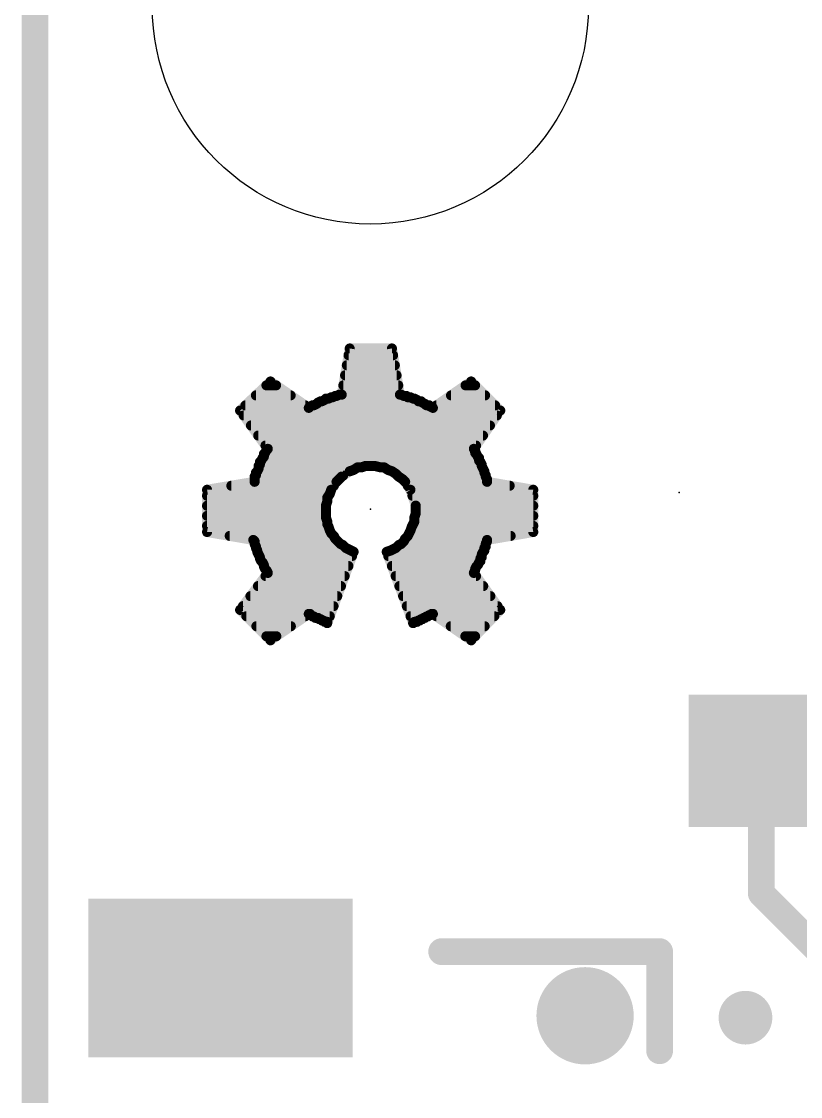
# Model space of a CAD drawing. Extents: x -27.9 to 58.7, y -12 to 40.1.
# Drawn here: x -0.1 to 5.8, y 14.6 to 22.74 of the extents above; entities that cross this region are included whole.
import ezdxf

# ---------------------------------------------------------------- set-up
doc = ezdxf.new("R2010")
doc.units = 0
for name, color, linetype in [('1', 12, 'CONTINUOUS'), ('16', 132, 'CONTINUOUS'), ('18', 110, 'CONTINUOUS'), ('20', 31, 'CONTINUOUS'), ('21', 41, 'CONTINUOUS'), ('22', 40, 'CONTINUOUS'), ('23', 53, 'CONTINUOUS'), ('24', 53, 'CONTINUOUS'), ('51', 53, 'CONTINUOUS')]:
    doc.layers.add(name, color=color, linetype=linetype)

# ---------------------------------------------------------------- blocks, each defined once
blk = doc.blocks.new('RECT')
blk.add_solid([(-0.5, -0.5), (0.5, -0.5), (-0.5, 0.5), (0.5, 0.5)])
blk = doc.blocks.new('ROUNDV')
at = {"const_width": 0.5}
blk.add_lwpolyline([(0, -0.25, 1), (0, 0.25, 1), (0, -0.25)], format="xyb", dxfattribs=at)

msp = doc.modelspace()

# ---------------------------------------------------------------- linework, layer by layer
at = {"layer": '1', "const_width": 0.2032}
for points in [[(0, 25.4), (0, 0)], [(5.5, 17.145), (5.5, 16.1408)], [(5.5, 16.1408), (6.8326, 14.8082)]]:
    msp.add_lwpolyline(points, dxfattribs=at)
at = {"layer": '1', "const_width": 0.1016}
for points in [[(5.5508, 17.145, 1), (5.4492, 17.145)], [(5.5359, 16.1767, 1), (5.4641, 16.1049)], [(5.4492, 16.1408, 1), (5.5508, 16.1408)]]:
    msp.add_lwpolyline(points, format="xyb", dxfattribs=at)
at = {"layer": '16', "const_width": 0.2032}
msp.add_lwpolyline([(0, 25.4), (0, 0)], dxfattribs=at)
at = {"layer": '20', "const_width": 0.2032}
msp.add_lwpolyline([(0, 0), (0, 25.4)], dxfattribs=at)
at = {"layer": '20'}
msp.add_circle((2.54, 22.86), 1.651, dxfattribs=at)
at = {"layer": '21', "const_width": 0.2032}
for points in [[(3.08, 15.7), (4.73, 15.7)], [(4.73, 15.7), (4.73, 14.95)]]:
    msp.add_lwpolyline(points, dxfattribs=at)
at = {"layer": '21'}
for points, const_width in [([(3.08, 15.7508, 1), (3.08, 15.6492)], 0.1016), ([(4.7808, 15.7, 1), (4.6792, 15.7)], 0.1016), ([(4.73, 15.6492, 1), (4.73, 15.7508)], 0.1016), ([(5.38, 15.0984, 1), (5.38, 15.3016, 1), (5.38, 15.0984)], 0.2032), ([(4.6792, 14.95, 1), (4.7808, 14.95)], 0.1016)]:
    msp.add_lwpolyline(points, format="xyb", dxfattribs=dict(at, const_width=const_width))
at = {"layer": '22', "const_width": 0.076}
for points in [[(2.3234, 19.9174), (2.3834, 20.2674)], [(2.3834, 20.2674), (2.7034, 20.2674)], [(2.7034, 20.2674), (2.7634, 19.9174)], [(2.3746, 20.216), (2.7122, 20.216)], [(2.3616, 20.14), (2.7252, 20.14)], [(1.5534, 19.7974), (1.7834, 20.0174)], [(1.7527, 19.988), (1.826, 19.988)], [(1.7834, 20.0174), (2.0734, 19.8174)], [(2.3355, 19.988), (2.7513, 19.988)], [(2.3485, 20.064), (2.7383, 20.064)], [(3.0134, 19.8174), (3.3034, 20.0174)], [(3.2608, 19.988), (3.3328, 19.988)], [(3.3034, 20.0174), (3.5234, 19.7974)], [(1.6732, 19.912), (1.9362, 19.912)], [(2.2534, 19.8974), (2.2734, 19.9074)], [(2.2734, 19.9074), (2.2834, 19.9074)], [(2.2834, 19.9074), (2.3034, 19.9174)], [(2.2927, 19.912), (2.7841, 19.912)], [(2.3034, 19.9174), (2.3234, 19.9174)], [(2.7634, 19.9174), (2.7734, 19.9174)], [(2.7734, 19.9174), (2.7934, 19.9074)], [(2.7934, 19.9074), (2.8134, 19.9074)], [(2.8134, 19.9074), (2.8234, 19.8974)], [(3.1506, 19.912), (3.4088, 19.912)], [(1.5938, 19.836), (2.0464, 19.836)], [(2.0734, 19.8174), (2.0834, 19.8274)], [(2.0834, 19.8274), (2.1034, 19.8374)], [(2.1007, 19.836), (2.9848, 19.836)], [(2.1034, 19.8374), (2.1134, 19.8374)], [(2.1134, 19.8374), (2.1334, 19.8474)], [(2.1334, 19.8474), (2.1434, 19.8574)], [(2.1434, 19.8574), (2.1634, 19.8674)], [(2.1634, 19.8674), (2.1734, 19.8674)], [(2.1734, 19.8674), (2.1934, 19.8774)], [(2.1934, 19.8774), (2.2034, 19.8874)], [(2.2034, 19.8874), (2.2234, 19.8874)], [(2.2234, 19.8874), (2.2434, 19.8974)], [(2.2434, 19.8974), (2.2534, 19.8974)], [(2.8234, 19.8974), (2.8434, 19.8974)], [(2.8434, 19.8974), (2.8634, 19.8874)], [(2.8634, 19.8874), (2.8734, 19.8874)], [(2.8734, 19.8874), (2.8934, 19.8774)], [(2.8934, 19.8774), (2.9034, 19.8674)], [(2.9034, 19.8674), (2.9234, 19.8674)], [(2.9234, 19.8674), (2.9334, 19.8574)], [(2.9334, 19.8574), (2.9534, 19.8474)], [(2.9534, 19.8474), (2.9634, 19.8374)], [(2.9634, 19.8374), (2.9834, 19.8374)], [(2.9834, 19.8374), (2.9934, 19.8274)], [(2.9934, 19.8274), (3.0134, 19.8174)], [(3.0404, 19.836), (3.4848, 19.836)], [(1.7634, 19.5074), (1.5534, 19.7974)], [(1.5805, 19.76), (3.4976, 19.76)], [(3.5234, 19.7974), (3.3234, 19.5074)], [(1.6355, 19.684), (3.4452, 19.684)], [(1.6905, 19.608), (3.3928, 19.608)], [(1.7434, 19.4774), (1.7534, 19.4974)], [(1.7456, 19.532), (3.3404, 19.532)], [(1.7534, 19.4974), (1.7634, 19.5074)], [(3.3234, 19.5074), (3.3334, 19.4974)], [(3.3334, 19.4974), (3.3334, 19.4774)], [(1.7034, 19.4074), (1.7134, 19.4174)], [(1.7134, 19.4174), (1.7234, 19.4374)], [(1.7234, 19.4374), (1.7334, 19.4474)], [(1.7334, 19.4674), (1.7434, 19.4774)], [(1.7334, 19.4474), (1.7334, 19.4674)], [(1.7334, 19.456), (3.3491, 19.456)], [(3.3334, 19.4774), (3.3434, 19.4674)], [(3.3434, 19.4674), (3.3534, 19.4474)], [(3.3534, 19.4474), (3.3634, 19.4374)], [(3.3634, 19.4374), (3.3634, 19.4174)], [(3.3634, 19.4174), (3.3734, 19.4074)], [(1.6734, 19.3274), (1.6834, 19.3374)], [(1.6834, 19.3374), (1.6934, 19.3574)], [(1.6934, 19.3774), (1.7034, 19.3874)], [(1.6934, 19.3574), (1.6934, 19.3774)], [(1.696, 19.38), (3.3834, 19.38)], [(1.7034, 19.3874), (1.7034, 19.4074)], [(2.3834, 19.3374), (2.3234, 19.2974)], [(2.4134, 19.3474), (2.3834, 19.3374)], [(2.4434, 19.3674), (2.4134, 19.3474)], [(2.4734, 19.3674), (2.4434, 19.3674)], [(2.5034, 19.3774), (2.4734, 19.3674)], [(2.5734, 19.3774), (2.5034, 19.3774)], [(2.6134, 19.3674), (2.5734, 19.3774)], [(2.6434, 19.3674), (2.6134, 19.3674)], [(2.6734, 19.3474), (2.6434, 19.3674)], [(2.7034, 19.3374), (2.6734, 19.3474)], [(2.7334, 19.3174), (2.7034, 19.3374)], [(3.3734, 19.4074), (3.3834, 19.3874)], [(3.3834, 19.3874), (3.3834, 19.3774)], [(3.3834, 19.3774), (3.4034, 19.3374)], [(3.4034, 19.3374), (3.4034, 19.3274)], [(1.3034, 19.1974), (1.6634, 19.2574)], [(1.6634, 19.2974), (1.6734, 19.3074)], [(1.6634, 19.2574), (1.6634, 19.2974)], [(1.67, 19.304), (2.3333, 19.304)], [(1.6734, 19.3074), (1.6734, 19.3274)], [(2.2834, 19.2574), (2.2434, 19.1974)], [(2.3234, 19.2974), (2.2834, 19.2574)], [(2.7534, 19.2974), (2.7334, 19.3174)], [(2.7468, 19.304), (3.4134, 19.304)], [(2.7834, 19.2774), (2.7534, 19.2974)], [(2.8034, 19.2574), (2.7834, 19.2774)], [(2.8434, 19.1974), (2.8034, 19.2574)], [(3.4034, 19.3274), (3.4134, 19.3074)], [(3.4134, 19.3074), (3.4134, 19.2974)], [(3.4134, 19.2974), (3.4234, 19.2774)], [(3.4234, 19.2774), (3.4234, 19.2574)], [(3.4234, 19.2574), (3.7734, 19.1974)], [(1.3034, 18.8774), (1.3034, 19.1974)], [(1.4872, 19.228), (2.2638, 19.228)], [(2.2434, 19.1974), (2.2334, 19.1674)], [(2.823, 19.228), (3.5947, 19.228)], [(2.8834, 19.0774), (2.8434, 19.1974)], [(3.7734, 19.1974), (3.7734, 18.8774)], [(1.3034, 19.152), (2.2232, 19.152)], [(2.2134, 19.1074), (2.2034, 19.0774)], [(2.2334, 19.1674), (2.2134, 19.1374)], [(2.2134, 19.1374), (2.2134, 19.1074)], [(2.8585, 19.152), (3.7734, 19.152)], [(1.3034, 19.076), (2.2034, 19.076)], [(2.2034, 19.0774), (2.2034, 18.9874)], [(2.8734, 18.9874), (2.8834, 19.0174)], [(2.8834, 19.0174), (2.8834, 19.0774)], [(2.8834, 19.076), (3.7734, 19.076)], [(1.3034, 19), (2.2034, 19)], [(2.2034, 18.9874), (2.2134, 18.9574)], [(2.2134, 18.9574), (2.2134, 18.9374)], [(2.2134, 18.9374), (2.2234, 18.9174)], [(2.8534, 18.9174), (2.8734, 18.9574)], [(2.8734, 18.9574), (2.8734, 18.9874)], [(2.8776, 19), (3.7734, 19)], [(1.3034, 18.924), (2.2201, 18.924)], [(1.6534, 18.8174), (1.3034, 18.8774)], [(1.4747, 18.848), (2.2628, 18.848)], [(2.2234, 18.9174), (2.2334, 18.8874)], [(2.2334, 18.8874), (2.2434, 18.8674)], [(2.2434, 18.8674), (2.2634, 18.8474)], [(2.2634, 18.8474), (2.2734, 18.8274)], [(2.8034, 18.8274), (2.8234, 18.8474)], [(2.8234, 18.8474), (2.8434, 18.8874)], [(2.8237, 18.848), (3.6021, 18.848)], [(2.8434, 18.8874), (2.8534, 18.9174)], [(2.8567, 18.924), (3.7734, 18.924)], [(3.7734, 18.8774), (3.4234, 18.8174)], [(1.6634, 18.8074), (1.6534, 18.8174)], [(1.6634, 18.7874), (1.6634, 18.8074)], [(1.6734, 18.7674), (1.6634, 18.7874)], [(1.6711, 18.772), (2.3388, 18.772)], [(1.6734, 18.7574), (1.6734, 18.7674)], [(2.2734, 18.8274), (2.3134, 18.7874)], [(2.3134, 18.7874), (2.3334, 18.7774)], [(2.3334, 18.7774), (2.3534, 18.7574)], [(2.7334, 18.7574), (2.7534, 18.7774)], [(2.748, 18.772), (3.4134, 18.772)], [(2.7534, 18.7774), (2.7734, 18.7874)], [(2.7734, 18.7874), (2.7934, 18.8074)], [(2.7934, 18.8074), (2.8034, 18.8274)], [(3.4134, 18.7674), (3.4034, 18.7574)], [(3.4234, 18.8074), (3.4134, 18.7874)], [(3.4134, 18.7874), (3.4134, 18.7674)], [(3.4234, 18.8174), (3.4234, 18.8074)], [(1.6834, 18.7374), (1.6734, 18.7574)], [(1.6834, 18.7274), (1.6834, 18.7374)], [(1.7034, 18.6874), (1.6834, 18.7274)], [(1.6991, 18.696), (2.4018, 18.696)], [(1.7034, 18.6774), (1.7034, 18.6874)], [(2.4134, 18.7274), (2.2134, 18.1874)], [(2.3534, 18.7574), (2.4134, 18.7274)], [(2.6634, 18.7274), (2.6934, 18.7374)], [(2.8634, 18.1874), (2.6634, 18.7274)], [(2.675, 18.696), (3.3834, 18.696)], [(2.6934, 18.7374), (2.7334, 18.7574)], [(3.3834, 18.6874), (3.3734, 18.6774)], [(3.3934, 18.7274), (3.3834, 18.7074)], [(3.3834, 18.7074), (3.3834, 18.6874)], [(3.4034, 18.7374), (3.3934, 18.7274)], [(3.4034, 18.7574), (3.4034, 18.7374)], [(1.7134, 18.6574), (1.7034, 18.6774)], [(1.7234, 18.6474), (1.7134, 18.6574)], [(1.7334, 18.6274), (1.7234, 18.6474)], [(1.7334, 18.6174), (1.7334, 18.6274)], [(1.7334, 18.62), (2.3736, 18.62)], [(1.7434, 18.5974), (1.7334, 18.6174)], [(2.7032, 18.62), (3.346, 18.62)], [(3.3434, 18.6174), (3.3334, 18.5974)], [(3.3534, 18.6274), (3.3434, 18.6174)], [(3.3634, 18.6474), (3.3534, 18.6274)], [(3.3734, 18.6574), (3.3634, 18.6474)], [(3.3734, 18.6774), (3.3734, 18.6574)], [(1.5534, 18.2874), (1.7634, 18.5674)], [(1.7534, 18.5874), (1.7434, 18.5974)], [(1.7459, 18.544), (2.3455, 18.544)], [(1.7634, 18.5674), (1.7534, 18.5874)], [(2.7313, 18.544), (3.3401, 18.544)], [(3.3334, 18.5874), (3.3234, 18.5674)], [(3.3234, 18.5674), (3.5234, 18.2874)], [(3.3334, 18.5974), (3.3334, 18.5874)], [(1.6889, 18.468), (2.3173, 18.468)], [(2.7595, 18.468), (3.3944, 18.468)], [(1.6319, 18.392), (2.2892, 18.392)], [(2.7876, 18.392), (3.4487, 18.392)], [(1.7834, 18.0574), (1.5534, 18.2874)], [(1.5749, 18.316), (2.261, 18.316)], [(2.8158, 18.316), (3.5029, 18.316)], [(3.5234, 18.2874), (3.3034, 18.0574)], [(1.6008, 18.24), (2.0482, 18.24)], [(2.0734, 18.2574), (1.7834, 18.0574)], [(2.0834, 18.2574), (2.0734, 18.2574)], [(2.1034, 18.2374), (2.0834, 18.2574)], [(2.1008, 18.24), (2.2329, 18.24)], [(2.1134, 18.2374), (2.1034, 18.2374)], [(2.1234, 18.2274), (2.1134, 18.2374)], [(2.1434, 18.2274), (2.1234, 18.2274)], [(2.1534, 18.2174), (2.1434, 18.2274)], [(2.1634, 18.2174), (2.1534, 18.2174)], [(2.1734, 18.2074), (2.1634, 18.2174)], [(2.1834, 18.2074), (2.1734, 18.2074)], [(2.1934, 18.1974), (2.1834, 18.2074)], [(2.2134, 18.1974), (2.1934, 18.1974)], [(2.2134, 18.1874), (2.2134, 18.1974)], [(2.8439, 18.24), (2.976, 18.24)], [(2.8734, 18.1974), (2.8634, 18.1874)], [(2.8934, 18.1974), (2.8734, 18.1974)], [(2.9034, 18.2074), (2.8934, 18.1974)], [(2.9134, 18.2074), (2.9034, 18.2074)], [(2.9234, 18.2174), (2.9134, 18.2074)], [(2.9334, 18.2174), (2.9234, 18.2174)], [(2.9434, 18.2274), (2.9334, 18.2174)], [(2.9534, 18.2274), (2.9434, 18.2274)], [(2.9634, 18.2374), (2.9534, 18.2274)], [(2.9734, 18.2374), (2.9634, 18.2374)], [(2.9834, 18.2474), (2.9734, 18.2374)], [(2.9934, 18.2474), (2.9834, 18.2474)], [(3.0034, 18.2574), (2.9934, 18.2474)], [(3.0134, 18.2574), (3.0034, 18.2574)], [(3.3034, 18.0574), (3.0134, 18.2574)], [(3.0386, 18.24), (3.4781, 18.24)], [(1.6768, 18.164), (1.938, 18.164)], [(3.1488, 18.164), (3.4054, 18.164)], [(1.7528, 18.088), (1.8278, 18.088)], [(3.259, 18.088), (3.3327, 18.088)]]:
    msp.add_lwpolyline(points, dxfattribs=at)
at = {"layer": '22', "const_width": 0.038}
for points in [[(2.3834, 20.2864, 1), (2.3834, 20.2484)], [(2.4021, 20.2642, 1), (2.3647, 20.2706)], [(2.7221, 20.2706, 1), (2.6847, 20.2642)], [(2.7034, 20.2484, 1), (2.7034, 20.2864)], [(2.3746, 20.235, 1), (2.3746, 20.197)], [(2.7122, 20.197, 1), (2.7122, 20.235)], [(2.3616, 20.159, 1), (2.3616, 20.121)], [(2.7252, 20.121, 1), (2.7252, 20.159)], [(1.7527, 20.007, 1), (1.7527, 19.969)], [(1.7942, 20.033, 1), (1.7726, 20.0017)], [(1.7965, 20.0036, 1), (1.7703, 20.0311)], [(1.826, 19.969, 1), (1.826, 20.007)], [(2.3355, 20.007, 1), (2.3355, 19.969)], [(2.3485, 20.083, 1), (2.3485, 20.045)], [(2.7383, 20.045, 1), (2.7383, 20.083)], [(2.7513, 19.969, 1), (2.7513, 20.007)], [(3.2608, 20.007, 1), (3.2608, 19.969)], [(3.3168, 20.0308, 1), (3.29, 20.0039)], [(3.3142, 20.0017, 1), (3.2926, 20.033)], [(3.3328, 19.969, 1), (3.3328, 20.007)], [(1.6732, 19.931, 1), (1.6732, 19.893)], [(1.9362, 19.893, 1), (1.9362, 19.931)], [(2.2734, 19.9264, 1), (2.2734, 19.8884)], [(2.2749, 19.9244, 1), (2.2919, 19.8904)], [(2.2819, 19.8904, 1), (2.2649, 19.9244)], [(2.2927, 19.931, 1), (2.2927, 19.893)], [(2.2834, 19.8884, 1), (2.2834, 19.9264)], [(2.3034, 19.9364, 1), (2.3034, 19.8984)], [(2.3119, 19.9004, 1), (2.2949, 19.9344)], [(2.3234, 19.8984, 1), (2.3234, 19.9364)], [(2.7634, 19.9364, 1), (2.7634, 19.8984)], [(2.7819, 19.9344, 1), (2.7649, 19.9004)], [(2.7734, 19.8984, 1), (2.7734, 19.9364)], [(2.7934, 19.9264, 1), (2.7934, 19.8884)], [(2.7841, 19.893, 1), (2.7841, 19.931)], [(2.7849, 19.8904, 1), (2.8019, 19.9244)], [(2.8268, 19.9208, 1), (2.8, 19.8939)], [(2.8134, 19.8884, 1), (2.8134, 19.9264)], [(3.1506, 19.931, 1), (3.1506, 19.893)], [(3.4088, 19.893, 1), (3.4088, 19.931)], [(1.5938, 19.855, 1), (1.5938, 19.817)], [(2.0464, 19.817, 1), (2.0464, 19.855)], [(2.0749, 19.8444, 1), (2.0919, 19.8104)], [(2.0968, 19.8139, 1), (2.07, 19.8408)], [(2.1007, 19.855, 1), (2.1007, 19.817)], [(2.1034, 19.8564, 1), (2.1034, 19.8184)], [(2.1049, 19.8544, 1), (2.1219, 19.8204)], [(2.1119, 19.8204, 1), (2.0949, 19.8544)], [(2.1134, 19.8184, 1), (2.1134, 19.8564)], [(2.12, 19.8608, 1), (2.1468, 19.8339)], [(2.1349, 19.8744, 1), (2.1519, 19.8404)], [(2.1419, 19.8304, 1), (2.1249, 19.8644)], [(2.1568, 19.8439, 1), (2.13, 19.8708)], [(2.1634, 19.8864, 1), (2.1634, 19.8484)], [(2.1649, 19.8844, 1), (2.1819, 19.8504)], [(2.1719, 19.8504, 1), (2.1549, 19.8844)], [(2.1734, 19.8484, 1), (2.1734, 19.8864)], [(2.18, 19.8908, 1), (2.2068, 19.8639)], [(2.2034, 19.9064, 1), (2.2034, 19.8684)], [(2.2019, 19.8604, 1), (2.1849, 19.8944)], [(2.2168, 19.8739, 1), (2.19, 19.9008)], [(2.2149, 19.9044, 1), (2.2319, 19.8704)], [(2.2234, 19.8684, 1), (2.2234, 19.9064)], [(2.2434, 19.9164, 1), (2.2434, 19.8784)], [(2.2449, 19.9144, 1), (2.2619, 19.8804)], [(2.2519, 19.8804, 1), (2.2349, 19.9144)], [(2.2534, 19.8784, 1), (2.2534, 19.9164)], [(2.3047, 19.9206, 1), (2.3421, 19.9142)], [(2.7447, 19.9142, 1), (2.7821, 19.9206)], [(2.8234, 19.9164, 1), (2.8234, 19.8784)], [(2.81, 19.8839, 1), (2.8368, 19.9108)], [(2.8519, 19.9144, 1), (2.8349, 19.8804)], [(2.8434, 19.8784, 1), (2.8434, 19.9164)], [(2.8634, 19.9064, 1), (2.8634, 19.8684)], [(2.8819, 19.9044, 1), (2.8649, 19.8704)], [(2.8549, 19.8704, 1), (2.8719, 19.9044)], [(2.8734, 19.8684, 1), (2.8734, 19.9064)], [(2.9068, 19.8908, 1), (2.88, 19.8639)], [(2.9034, 19.8864, 1), (2.9034, 19.8484)], [(2.8849, 19.8604, 1), (2.9019, 19.8944)], [(2.89, 19.8539, 1), (2.9168, 19.8808)], [(2.9368, 19.8808, 1), (2.91, 19.8539)], [(2.9419, 19.8744, 1), (2.9249, 19.8404)], [(2.92, 19.8439, 1), (2.9468, 19.8708)], [(2.9234, 19.8484, 1), (2.9234, 19.8864)], [(2.9668, 19.8608, 1), (2.94, 19.8339)], [(2.9634, 19.8564, 1), (2.9634, 19.8184)], [(2.9449, 19.8304, 1), (2.9619, 19.8644)], [(2.95, 19.8239, 1), (2.9768, 19.8508)], [(2.9968, 19.8508, 1), (2.97, 19.8239)], [(3.0019, 19.8444, 1), (2.9849, 19.8104)], [(2.9834, 19.8184, 1), (2.9834, 19.8564)], [(2.9848, 19.817, 1), (2.9848, 19.855)], [(3.0404, 19.855, 1), (3.0404, 19.817)], [(3.4848, 19.817, 1), (3.4848, 19.855)], [(1.5688, 19.8085, 1), (1.538, 19.7862)], [(1.5403, 19.8111, 1), (1.5665, 19.7836)], [(1.5805, 19.779, 1), (1.5805, 19.741)], [(2.06, 19.8308, 1), (2.0868, 19.8039)], [(2.0626, 19.8017, 1), (2.0842, 19.833)], [(2.98, 19.8139, 1), (3.0068, 19.8408)], [(3.0026, 19.833, 1), (3.0242, 19.8017)], [(3.0049, 19.8004, 1), (3.0219, 19.8344)], [(3.4976, 19.741, 1), (3.4976, 19.779)], [(3.539, 19.7866, 1), (3.5078, 19.8082)], [(3.51, 19.7839, 1), (3.5368, 19.8108)], [(1.6355, 19.703, 1), (1.6355, 19.665)], [(3.4452, 19.665, 1), (3.4452, 19.703)], [(1.6905, 19.627, 1), (1.6905, 19.589)], [(3.3928, 19.589, 1), (3.3928, 19.627)], [(1.7456, 19.551, 1), (1.7456, 19.513)], [(1.7704, 19.4889, 1), (1.7364, 19.5059)], [(1.748, 19.4962, 1), (1.7788, 19.5185)], [(1.7768, 19.4939, 1), (1.75, 19.5208)], [(3.3368, 19.5208, 1), (3.31, 19.4939)], [(3.3078, 19.5182, 1), (3.339, 19.4966)], [(3.3524, 19.4974, 1), (3.3144, 19.4974)], [(3.3404, 19.513, 1), (3.3404, 19.551)], [(1.7268, 19.4039, 1), (1.7, 19.4308)], [(1.71, 19.4508, 1), (1.7368, 19.4239)], [(1.7404, 19.4289, 1), (1.7064, 19.4459)], [(1.7524, 19.4674, 1), (1.7144, 19.4674)], [(1.72, 19.4808, 1), (1.7468, 19.4539)], [(1.7334, 19.475, 1), (1.7334, 19.437)], [(1.7144, 19.4474, 1), (1.7524, 19.4474)], [(1.7468, 19.4339, 1), (1.72, 19.4608)], [(1.7264, 19.4859, 1), (1.7604, 19.4689)], [(1.7568, 19.4639, 1), (1.73, 19.4908)], [(1.74, 19.5108, 1), (1.7668, 19.4839)], [(3.3468, 19.4908, 1), (3.32, 19.4639)], [(3.3144, 19.4774, 1), (3.3524, 19.4774)], [(3.32, 19.4839, 1), (3.3468, 19.5108)], [(3.3604, 19.4759, 1), (3.3264, 19.4589)], [(3.33, 19.4539, 1), (3.3568, 19.4808)], [(3.3668, 19.4608, 1), (3.34, 19.4339)], [(3.3364, 19.4389, 1), (3.3704, 19.4559)], [(3.3824, 19.4374, 1), (3.3444, 19.4374)], [(3.3768, 19.4308, 1), (3.35, 19.4039)], [(3.3491, 19.437, 1), (3.3491, 19.475)], [(3.35, 19.4239, 1), (3.3768, 19.4508)], [(1.6968, 19.3239, 1), (1.67, 19.3508)], [(1.7124, 19.3774, 1), (1.6744, 19.3774)], [(1.68, 19.3908, 1), (1.7068, 19.3639)], [(1.6744, 19.3574, 1), (1.7124, 19.3574)], [(1.7104, 19.3489, 1), (1.6764, 19.3659)], [(1.696, 19.399, 1), (1.696, 19.361)], [(1.7224, 19.4074, 1), (1.6844, 19.4074)], [(1.69, 19.4208, 1), (1.7168, 19.3939)], [(1.6844, 19.3874, 1), (1.7224, 19.3874)], [(1.7168, 19.3739, 1), (1.69, 19.4008)], [(1.6964, 19.4259, 1), (1.7304, 19.4089)], [(2.3774, 19.3554, 1), (2.3894, 19.3193)], [(2.3939, 19.3216, 1), (2.3729, 19.3532)], [(2.4029, 19.3632, 1), (2.4239, 19.3316)], [(2.4194, 19.3293, 1), (2.4074, 19.3654)], [(2.4434, 19.3864, 1), (2.4434, 19.3484)], [(2.4539, 19.3516, 1), (2.4329, 19.3832)], [(2.4674, 19.3854, 1), (2.4794, 19.3493)], [(2.4734, 19.3484, 1), (2.4734, 19.3864)], [(2.5034, 19.3964, 1), (2.5034, 19.3584)], [(2.5094, 19.3593, 1), (2.4974, 19.3954)], [(2.578, 19.3958, 1), (2.5688, 19.3589)], [(2.5734, 19.3584, 1), (2.5734, 19.3964)], [(2.6134, 19.3864, 1), (2.6134, 19.3484)], [(2.6088, 19.3489, 1), (2.618, 19.3858)], [(2.6539, 19.3832, 1), (2.6329, 19.3516)], [(2.6434, 19.3484, 1), (2.6434, 19.3864)], [(2.6794, 19.3654, 1), (2.6674, 19.3293)], [(2.6629, 19.3316, 1), (2.6839, 19.3632)], [(2.7139, 19.3532, 1), (2.6929, 19.3216)], [(2.6974, 19.3193, 1), (2.7094, 19.3554)], [(3.3444, 19.4174, 1), (3.3824, 19.4174)], [(3.3904, 19.4159, 1), (3.3564, 19.3989)], [(3.36, 19.3939, 1), (3.3868, 19.4208)], [(3.4024, 19.3874, 1), (3.3644, 19.3874)], [(3.4004, 19.3859, 1), (3.3664, 19.3689)], [(3.3644, 19.3774, 1), (3.4024, 19.3774)], [(3.3664, 19.3789, 1), (3.4004, 19.3959)], [(3.3834, 19.361, 1), (3.3834, 19.399)], [(3.4224, 19.3374, 1), (3.3844, 19.3374)], [(1.6824, 19.2974, 1), (1.6444, 19.2974)], [(1.65, 19.3108, 1), (1.6768, 19.2839)], [(1.67, 19.323, 1), (1.67, 19.285)], [(1.6924, 19.3274, 1), (1.6544, 19.3274)], [(1.66, 19.3408, 1), (1.6868, 19.3139)], [(1.6544, 19.3074, 1), (1.6924, 19.3074)], [(1.6868, 19.2939, 1), (1.66, 19.3208)], [(1.6665, 19.2386, 1), (1.6603, 19.2761)], [(1.6664, 19.3459, 1), (1.7004, 19.3289)], [(2.2992, 19.2468, 1), (2.2676, 19.2679)], [(2.3129, 19.3132, 1), (2.3339, 19.2816)], [(2.3368, 19.2839, 1), (2.31, 19.3108)], [(2.3333, 19.285, 1), (2.3333, 19.323)], [(2.7468, 19.3308, 1), (2.72, 19.3039)], [(2.7229, 19.3016, 1), (2.7439, 19.3332)], [(2.7468, 19.323, 1), (2.7468, 19.285)], [(2.7639, 19.3132, 1), (2.7429, 19.2816)], [(2.74, 19.2839, 1), (2.7668, 19.3108)], [(2.7968, 19.2908, 1), (2.77, 19.2639)], [(2.7729, 19.2616, 1), (2.7939, 19.2932)], [(2.8192, 19.2679, 1), (2.7876, 19.2468)], [(3.4204, 19.3359, 1), (3.3864, 19.3189)], [(3.3844, 19.3274, 1), (3.4224, 19.3274)], [(3.3864, 19.3289, 1), (3.4204, 19.3459)], [(3.4324, 19.3074, 1), (3.3944, 19.3074)], [(3.4304, 19.3059, 1), (3.3964, 19.2889)], [(3.3944, 19.2974, 1), (3.4324, 19.2974)], [(3.3964, 19.2989, 1), (3.4304, 19.3159)], [(3.4424, 19.2774, 1), (3.4044, 19.2774)], [(3.4266, 19.2761, 1), (3.4202, 19.2386)], [(3.4064, 19.2689, 1), (3.4404, 19.2859)], [(3.4134, 19.285, 1), (3.4134, 19.323)], [(1.3224, 19.1974, 1), (1.2844, 19.1974)], [(1.3003, 19.2161, 1), (1.3065, 19.1786)], [(1.4872, 19.247, 1), (1.4872, 19.209)], [(1.6444, 19.2574, 1), (1.6824, 19.2574)], [(2.2276, 19.2079, 1), (2.2592, 19.1868)], [(2.2614, 19.1914, 1), (2.2254, 19.2034)], [(2.2638, 19.209, 1), (2.2638, 19.247)], [(2.27, 19.2708, 1), (2.2968, 19.2439)], [(2.79, 19.2439, 1), (2.8168, 19.2708)], [(2.823, 19.247, 1), (2.823, 19.209)], [(2.8614, 19.2034, 1), (2.8254, 19.1914)], [(2.8276, 19.1868, 1), (2.8592, 19.2079)], [(3.4044, 19.2574, 1), (3.4424, 19.2574)], [(3.5947, 19.209, 1), (3.5947, 19.247)], [(3.7924, 19.1974, 1), (3.7544, 19.1974)], [(3.7702, 19.1786, 1), (3.7766, 19.2161)], [(1.3034, 19.171, 1), (1.3034, 19.133)], [(2.2324, 19.1374, 1), (2.1944, 19.1374)], [(2.1976, 19.1479, 1), (2.2292, 19.1268)], [(2.2314, 19.1014, 1), (2.1954, 19.1134)], [(2.2154, 19.1734, 1), (2.2514, 19.1614)], [(2.2492, 19.1568, 1), (2.2176, 19.1779)], [(2.2232, 19.133, 1), (2.2232, 19.171)], [(2.8585, 19.171, 1), (2.8585, 19.133)], [(3.7734, 19.133, 1), (3.7734, 19.171)], [(1.3034, 19.095, 1), (1.3034, 19.057)], [(2.2224, 19.0774, 1), (2.1844, 19.0774)], [(2.1854, 19.0834, 1), (2.2214, 19.0714)], [(2.1944, 19.1074, 1), (2.2324, 19.1074)], [(2.2034, 19.057, 1), (2.2034, 19.095)], [(2.9024, 19.0774, 1), (2.8644, 19.0774)], [(2.8834, 19.095, 1), (2.8834, 19.057)], [(2.8654, 19.0714, 1), (2.9014, 19.0834)], [(2.9014, 19.0114, 1), (2.8654, 19.0234)], [(3.7734, 19.057, 1), (3.7734, 19.095)], [(1.3034, 19.019, 1), (1.3034, 18.981)], [(2.2214, 18.9934, 1), (2.1854, 18.9814)], [(2.1844, 18.9874, 1), (2.2224, 18.9874)], [(2.2324, 18.9574, 1), (2.1944, 18.9574)], [(2.2304, 18.9459, 1), (2.1964, 18.9289)], [(2.1954, 18.9514, 1), (2.2314, 18.9634)], [(2.2034, 18.981, 1), (2.2034, 19.019)], [(2.8924, 18.9874, 1), (2.8544, 18.9874)], [(2.8554, 18.9934, 1), (2.8914, 18.9814)], [(2.8544, 18.9574, 1), (2.8924, 18.9574)], [(2.8904, 18.9489, 1), (2.8564, 18.9659)], [(2.8776, 19.019, 1), (2.8776, 18.981)], [(2.8644, 19.0174, 1), (2.9024, 19.0174)], [(3.7734, 18.981, 1), (3.7734, 19.019)], [(1.3034, 18.943, 1), (1.3034, 18.905)], [(1.3066, 18.8961, 1), (1.3002, 18.8586)], [(1.2844, 18.8774, 1), (1.3224, 18.8774)], [(1.4747, 18.867, 1), (1.4747, 18.829)], [(2.1944, 18.9374, 1), (2.2324, 18.9374)], [(2.2414, 18.9234, 1), (2.2054, 18.9114)], [(2.2064, 18.9089, 1), (2.2404, 18.9259)], [(2.2504, 18.8959, 1), (2.2164, 18.8789)], [(2.2154, 18.8814, 1), (2.2514, 18.8934)], [(2.2201, 18.905, 1), (2.2201, 18.943)], [(2.2568, 18.8808, 1), (2.23, 18.8539)], [(2.2264, 18.8589, 1), (2.2604, 18.8759)], [(2.2804, 18.8559, 1), (2.2464, 18.8389)], [(2.2628, 18.829, 1), (2.2628, 18.867)], [(2.8237, 18.867, 1), (2.8237, 18.829)], [(2.8368, 18.8339, 1), (2.81, 18.8608)], [(2.8254, 18.8934, 1), (2.8614, 18.8814)], [(2.8604, 18.8789, 1), (2.8264, 18.8959)], [(2.8364, 18.9259, 1), (2.8704, 18.9089)], [(2.8714, 18.9114, 1), (2.8354, 18.9234)], [(2.8567, 18.943, 1), (2.8567, 18.905)], [(3.6021, 18.829, 1), (3.6021, 18.867)], [(3.7544, 18.8774, 1), (3.7924, 18.8774)], [(3.7766, 18.8586, 1), (3.7702, 18.8961)], [(3.7734, 18.905, 1), (3.7734, 18.943)], [(1.6668, 18.8308, 1), (1.64, 18.8039)], [(1.6824, 18.8074, 1), (1.6444, 18.8074)], [(1.6804, 18.7959, 1), (1.6464, 18.7789)], [(1.6444, 18.7874, 1), (1.6824, 18.7874)], [(1.65, 18.7939, 1), (1.6768, 18.8208)], [(1.6502, 18.7986, 1), (1.6566, 18.8361)], [(1.6711, 18.791, 1), (1.6711, 18.753)], [(1.6924, 18.7674, 1), (1.6544, 18.7674)], [(2.25, 18.8339, 1), (2.2768, 18.8608)], [(2.2868, 18.8408, 1), (2.26, 18.8139)], [(2.2564, 18.8189, 1), (2.2904, 18.8359)], [(2.3219, 18.8044, 1), (2.3049, 18.7704)], [(2.3, 18.7739, 1), (2.3268, 18.8008)], [(2.3468, 18.7908, 1), (2.32, 18.7639)], [(2.3249, 18.7604, 1), (2.3419, 18.7944)], [(2.3388, 18.753, 1), (2.3388, 18.791)], [(2.748, 18.791, 1), (2.748, 18.753)], [(2.7449, 18.7944, 1), (2.7619, 18.7604)], [(2.7668, 18.7639, 1), (2.74, 18.7908)], [(2.76, 18.8008, 1), (2.7868, 18.7739)], [(2.7819, 18.7704, 1), (2.7649, 18.8044)], [(2.7764, 18.8159, 1), (2.8104, 18.7989)], [(2.8068, 18.7939, 1), (2.78, 18.8208)], [(2.79, 18.8408, 1), (2.8168, 18.8139)], [(2.8204, 18.8189, 1), (2.7864, 18.8359)], [(2.8064, 18.8559, 1), (2.8404, 18.8389)], [(3.4324, 18.7874, 1), (3.3944, 18.7874)], [(3.3964, 18.7959, 1), (3.4304, 18.7789)], [(3.4268, 18.7539, 1), (3.4, 18.7808)], [(3.4424, 18.8174, 1), (3.4044, 18.8174)], [(3.4202, 18.8361, 1), (3.4266, 18.7986)], [(3.4044, 18.8074, 1), (3.4424, 18.8074)], [(3.4404, 18.7989, 1), (3.4064, 18.8159)], [(3.4134, 18.753, 1), (3.4134, 18.791)], [(1.6904, 18.7659, 1), (1.6564, 18.7489)], [(1.6544, 18.7574, 1), (1.6924, 18.7574)], [(1.6564, 18.7589, 1), (1.6904, 18.7759)], [(1.7024, 18.7374, 1), (1.6644, 18.7374)], [(1.7004, 18.7359, 1), (1.6664, 18.7189)], [(1.6644, 18.7274, 1), (1.7024, 18.7274)], [(1.6664, 18.7289, 1), (1.7004, 18.7459)], [(1.6991, 18.715, 1), (1.6991, 18.677)], [(1.7224, 18.6874, 1), (1.6844, 18.6874)], [(2.3619, 18.7744, 1), (2.3449, 18.7404)], [(2.34, 18.7439, 1), (2.3668, 18.7708)], [(2.4312, 18.7208, 1), (2.3956, 18.734)], [(2.4018, 18.677, 1), (2.4018, 18.715)], [(2.4049, 18.7104, 1), (2.4219, 18.7444)], [(2.6812, 18.734, 1), (2.6456, 18.7208)], [(2.6574, 18.7454, 1), (2.6694, 18.7093)], [(2.675, 18.715, 1), (2.675, 18.677)], [(2.6849, 18.7544, 1), (2.7019, 18.7204)], [(2.6994, 18.7193, 1), (2.6874, 18.7554)], [(2.72, 18.7708, 1), (2.7468, 18.7439)], [(2.7419, 18.7404, 1), (2.7249, 18.7744)], [(3.4024, 18.7074, 1), (3.3644, 18.7074)], [(3.3664, 18.7159, 1), (3.4004, 18.6989)], [(3.3968, 18.6739, 1), (3.37, 18.7008)], [(3.38, 18.7408, 1), (3.4068, 18.7139)], [(3.4104, 18.7189, 1), (3.3764, 18.7359)], [(3.3834, 18.677, 1), (3.3834, 18.715)], [(3.4224, 18.7574, 1), (3.3844, 18.7574)], [(3.39, 18.7708, 1), (3.4168, 18.7439)], [(3.3844, 18.7374, 1), (3.4224, 18.7374)], [(3.4168, 18.7239, 1), (3.39, 18.7508)], [(3.3944, 18.7674, 1), (3.4324, 18.7674)], [(1.7204, 18.6859, 1), (1.6864, 18.6689)], [(1.6844, 18.6774, 1), (1.7224, 18.6774)], [(1.6864, 18.6789, 1), (1.7204, 18.6959)], [(1.7268, 18.6708, 1), (1.7, 18.6439)], [(1.6964, 18.6489, 1), (1.7304, 18.6659)], [(1.7404, 18.6559, 1), (1.7064, 18.6389)], [(1.71, 18.6339, 1), (1.7368, 18.6608)], [(1.7524, 18.6274, 1), (1.7144, 18.6274)], [(1.7334, 18.639, 1), (1.7334, 18.601)], [(1.7504, 18.6259, 1), (1.7164, 18.6089)], [(1.7164, 18.6189, 1), (1.7504, 18.6359)], [(2.3736, 18.601, 1), (2.3736, 18.639)], [(2.7032, 18.639, 1), (2.7032, 18.601)], [(3.33, 18.6308, 1), (3.3568, 18.6039)], [(3.3604, 18.6089, 1), (3.3264, 18.6259)], [(3.3364, 18.6359, 1), (3.3704, 18.6189)], [(3.3668, 18.6139, 1), (3.34, 18.6408)], [(3.35, 18.6608, 1), (3.3768, 18.6339)], [(3.346, 18.601, 1), (3.346, 18.639)], [(3.3804, 18.6389, 1), (3.3464, 18.6559)], [(3.3924, 18.6774, 1), (3.3544, 18.6774)], [(3.36, 18.6908, 1), (3.3868, 18.6639)], [(3.3544, 18.6574, 1), (3.3924, 18.6574)], [(3.3868, 18.6439, 1), (3.36, 18.6708)], [(3.3644, 18.6874, 1), (3.4024, 18.6874)], [(1.7144, 18.6174, 1), (1.7524, 18.6174)], [(1.7568, 18.6108, 1), (1.73, 18.5839)], [(1.7264, 18.5889, 1), (1.7604, 18.6059)], [(1.7459, 18.563, 1), (1.7459, 18.525)], [(1.7704, 18.5959, 1), (1.7364, 18.5789)], [(1.74, 18.5739, 1), (1.7668, 18.6008)], [(1.7464, 18.5589, 1), (1.7804, 18.5759)], [(1.7786, 18.556, 1), (1.7482, 18.5788)], [(2.3455, 18.525, 1), (2.3455, 18.563)], [(2.7313, 18.563, 1), (2.7313, 18.525)], [(3.3389, 18.5784, 1), (3.3079, 18.5563)], [(3.3064, 18.5759, 1), (3.3404, 18.5589)], [(3.3524, 18.5974, 1), (3.3144, 18.5974)], [(3.3164, 18.6059, 1), (3.3504, 18.5889)], [(3.3144, 18.5874, 1), (3.3524, 18.5874)], [(3.3504, 18.5789, 1), (3.3164, 18.5959)], [(3.3401, 18.525, 1), (3.3401, 18.563)], [(1.6889, 18.487, 1), (1.6889, 18.449)], [(2.3173, 18.449, 1), (2.3173, 18.487)], [(2.7595, 18.487, 1), (2.7595, 18.449)], [(3.3944, 18.449, 1), (3.3944, 18.487)], [(1.6319, 18.411, 1), (1.6319, 18.373)], [(2.2892, 18.373, 1), (2.2892, 18.411)], [(2.7876, 18.411, 1), (2.7876, 18.373)], [(3.4487, 18.373, 1), (3.4487, 18.411)], [(1.5668, 18.3008, 1), (1.54, 18.2739)], [(1.5382, 18.2988, 1), (1.5686, 18.276)], [(1.5749, 18.335, 1), (1.5749, 18.297)], [(2.261, 18.297, 1), (2.261, 18.335)], [(2.8158, 18.335, 1), (2.8158, 18.297)], [(3.5029, 18.297, 1), (3.5029, 18.335)], [(3.5079, 18.2763, 1), (3.5389, 18.2984)], [(3.5371, 18.2742, 1), (3.5097, 18.3005)], [(1.6008, 18.259, 1), (1.6008, 18.221)], [(2.0482, 18.221, 1), (2.0482, 18.259)], [(2.0734, 18.2764, 1), (2.0734, 18.2384)], [(2.0842, 18.2417, 1), (2.0626, 18.273)], [(2.0968, 18.2708, 1), (2.07, 18.2439)], [(2.1008, 18.259, 1), (2.1008, 18.221)], [(2.0834, 18.2384, 1), (2.0834, 18.2764)], [(2.1034, 18.2564, 1), (2.1034, 18.2184)], [(2.09, 18.2239, 1), (2.1168, 18.2508)], [(2.1268, 18.2508, 1), (2.1, 18.2239)], [(2.1234, 18.2464, 1), (2.1234, 18.2084)], [(2.11, 18.2139, 1), (2.1368, 18.2408)], [(2.1134, 18.2184, 1), (2.1134, 18.2564)], [(2.1568, 18.2408, 1), (2.13, 18.2139)], [(2.1534, 18.2364, 1), (2.1534, 18.1984)], [(2.14, 18.2039, 1), (2.1668, 18.2308)], [(2.1434, 18.2084, 1), (2.1434, 18.2464)], [(2.1768, 18.2308, 1), (2.15, 18.2039)], [(2.1734, 18.2264, 1), (2.1734, 18.1884)], [(2.16, 18.1939, 1), (2.1868, 18.2208)], [(2.1634, 18.1984, 1), (2.1634, 18.2364)], [(2.1968, 18.2208, 1), (2.17, 18.1939)], [(2.1934, 18.2164, 1), (2.1934, 18.1784)], [(2.1834, 18.1884, 1), (2.1834, 18.2264)], [(2.2324, 18.1974, 1), (2.1944, 18.1974)], [(2.2134, 18.1784, 1), (2.2134, 18.2164)], [(2.2329, 18.221, 1), (2.2329, 18.259)], [(2.8439, 18.259, 1), (2.8439, 18.221)], [(2.8734, 18.2164, 1), (2.8734, 18.1784)], [(2.8868, 18.1839, 1), (2.86, 18.2108)], [(2.9034, 18.2264, 1), (2.9034, 18.1884)], [(2.9168, 18.1939, 1), (2.89, 18.2208)], [(2.8934, 18.1784, 1), (2.8934, 18.2164)], [(2.9, 18.2208, 1), (2.9268, 18.1939)], [(2.9234, 18.2364, 1), (2.9234, 18.1984)], [(2.9368, 18.2039, 1), (2.91, 18.2308)], [(2.9134, 18.1884, 1), (2.9134, 18.2264)], [(2.92, 18.2308, 1), (2.9468, 18.2039)], [(2.9434, 18.2464, 1), (2.9434, 18.2084)], [(2.9568, 18.2139, 1), (2.93, 18.2408)], [(2.9334, 18.1984, 1), (2.9334, 18.2364)], [(2.94, 18.2408, 1), (2.9668, 18.2139)], [(2.9634, 18.2564, 1), (2.9634, 18.2184)], [(2.9768, 18.2239, 1), (2.95, 18.2508)], [(2.9534, 18.2084, 1), (2.9534, 18.2464)], [(2.96, 18.2508, 1), (2.9868, 18.2239)], [(2.9834, 18.2664, 1), (2.9834, 18.2284)], [(2.9968, 18.2339, 1), (2.97, 18.2608)], [(2.9734, 18.2184, 1), (2.9734, 18.2564)], [(2.98, 18.2608, 1), (3.0068, 18.2339)], [(2.976, 18.221, 1), (2.976, 18.259)], [(3.0034, 18.2764, 1), (3.0034, 18.2384)], [(3.0168, 18.2439, 1), (2.99, 18.2708)], [(2.9934, 18.2284, 1), (2.9934, 18.2664)], [(3.0242, 18.273, 1), (3.0026, 18.2417)], [(3.0134, 18.2384, 1), (3.0134, 18.2764)], [(3.0386, 18.259, 1), (3.0386, 18.221)], [(3.4781, 18.221, 1), (3.4781, 18.259)], [(1.6768, 18.183, 1), (1.6768, 18.145)], [(1.938, 18.145, 1), (1.938, 18.183)], [(2.18, 18.1839, 1), (2.2068, 18.2108)], [(2.1956, 18.194, 1), (2.2312, 18.1808)], [(2.1944, 18.1874, 1), (2.2324, 18.1874)], [(2.85, 18.2008, 1), (2.8768, 18.1739)], [(2.8456, 18.1808, 1), (2.8812, 18.194)], [(2.88, 18.2108, 1), (2.9068, 18.1839)], [(3.1488, 18.183, 1), (3.1488, 18.145)], [(3.4054, 18.145, 1), (3.4054, 18.183)], [(1.7528, 18.107, 1), (1.7528, 18.069)], [(1.7726, 18.073, 1), (1.7942, 18.0417)], [(1.77, 18.0439, 1), (1.7968, 18.0708)], [(1.8278, 18.069, 1), (1.8278, 18.107)], [(3.259, 18.107, 1), (3.259, 18.069)], [(3.2897, 18.0705, 1), (3.3171, 18.0442)], [(3.2926, 18.0417, 1), (3.3142, 18.073)], [(3.3327, 18.069, 1), (3.3327, 18.107)]]:
    msp.add_lwpolyline(points, format="xyb", dxfattribs=at)
at = {"layer": '23'}
msp.add_point((4.8768, 19.177), dxfattribs=at)
at = {"layer": '24'}
msp.add_point((2.54, 19.05), dxfattribs=at)

# ---------------------------------------------------------------- block references
at = {"layer": '1', "xscale": 1.1}
msp.add_blockref('RECT', (5.5, 17.145), dxfattribs=at)
at = {"layer": '1', "xscale": 1.2, "yscale": 2, "rotation": 270}
msp.add_blockref('RECT', (1.405, 15.5), dxfattribs=at)
at = {"layer": '18', "xscale": 0.7366, "yscale": 0.7366}
msp.add_blockref('ROUNDV', (4.1656, 15.2146), dxfattribs=at)
msp.add_blockref('ROUNDV', (4.1656, 15.2146), dxfattribs=at)
at = {"layer": '51', "xscale": 0.5001, "yscale": 0.95}
msp.add_blockref('RECT', (5.7618, 17.1501), dxfattribs=at)

doc.saveas('drawing.dxf')
